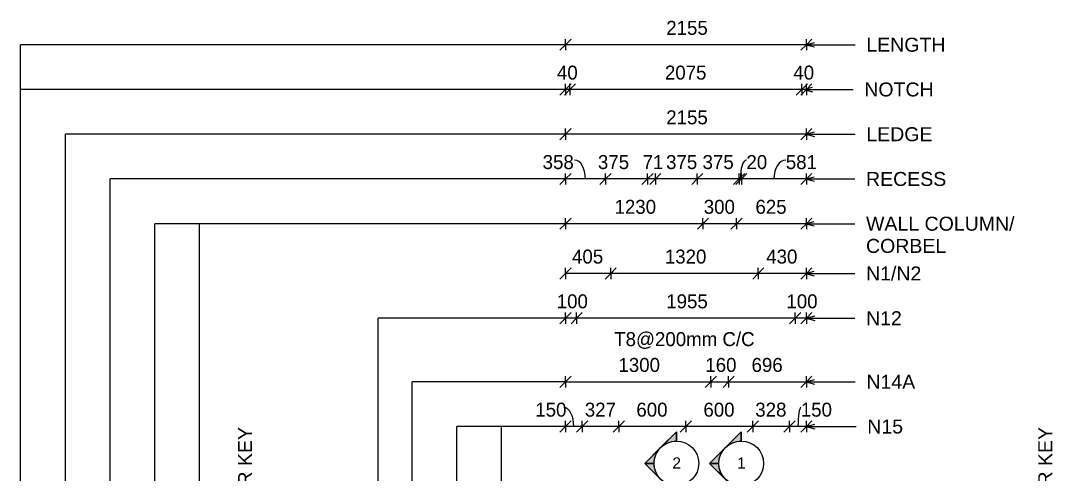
# Model space of a CAD drawing. Header units: millimetres. Extents: x 11044 to 27690, y -2714 to 8859.
# Drawn here: x 11259 to 20492, y 4813 to 8859 of the extents above; entities that cross this region are included whole.
import ezdxf

# ---------------------------------------------------------------- set-up
doc = ezdxf.new("R2010")
doc.units = ezdxf.units.MM
for name, color, linetype, lineweight in [('A-ANNO-DIMS', 211, 'Continuous', 9), ('A-ANNO-DIMS-50', 211, 'Continuous', 9), ('A-DETL-MBND', 5, 'Continuous', 18), ('G-ANNO-SYMB', 111, 'Continuous', 9), ('G-ANNO-TEXT', 231, 'Continuous', 9)]:
    doc.layers.add(name, color=color, linetype=linetype, lineweight=lineweight)
doc.styles.add('Arial', font='arial.ttf', dxfattribs={"height": 100})
doc.styles.add('Arial_1', font='arial.ttf', dxfattribs={"height": 125})
doc.styles.add('Nirmala UI Semilight', font='NirmalaS.ttf', dxfattribs={"height": 125})
doc.dimstyles.new('Arrow_Filled_-_2_5_NI_UI', dxfattribs={"dimscale": 304.8, "dimtxt": 130.920493, "dimasz": 0.328084, "dimexe": 0.164042, "dimexo": 0.0625, "dimgap": 0.164042, "dimtad": 1, "dimdec": 0, "dimzin": 0, "dimdsep": 46, "dimtxsty": 'Nirmala UI Semilight', "dimblk1": 'OBLIQUE', "dimblk2": 'OBLIQUE', "dimsah": 1, "dimcen": 0.09, "dimazin": 0, "dimtfac": 1, "dimtdec": 4, "dimtix": 1, "dimtmove": 0, "dimatfit": 3, "dimfxl": 0.164042, "dimfxlon": 1, "dimtvp": 1, "dimtolj": 1, "dimtzin": 0, "dimarcsym": 2})
doc.dimstyles.new('Arrow_Filled_-_2_5_NI_UI_1', dxfattribs={"dimscale": 304.8, "dimtxt": 130.920493, "dimasz": 0.328084, "dimexe": 0.164042, "dimexo": 0.0625, "dimgap": 0.164042, "dimtad": 1, "dimdec": 0, "dimzin": 0, "dimdsep": 46, "dimtxsty": 'Nirmala UI Semilight', "dimblk1": 'OBLIQUE', "dimblk2": 'OBLIQUE', "dimsah": 1, "dimcen": 0.09, "dimazin": 0, "dimtfac": 1, "dimtdec": 4, "dimtix": 1, "dimtmove": 1, "dimatfit": 3, "dimfxl": 0.164042, "dimfxlon": 1, "dimtvp": 1, "dimtolj": 1, "dimtzin": 0, "dimarcsym": 2})
doc.dimstyles.new('Arrow_Filled_-_2_5_NI_UI_2', dxfattribs={"dimscale": 304.8, "dimtxt": 130.920493, "dimasz": 0.328084, "dimexe": 0.164042, "dimexo": 0.0625, "dimgap": 0.164042, "dimtad": 1, "dimdec": 0, "dimzin": 0, "dimdsep": 46, "dimtxsty": 'Nirmala UI Semilight', "dimblk1": 'OBLIQUE', "dimblk2": 'OBLIQUE', "dimsah": 1, "dimcen": 0.09, "dimazin": 0, "dimtfac": 1, "dimtdec": 4, "dimtix": 1, "dimtmove": 2, "dimatfit": 3, "dimfxl": 0.164042, "dimfxlon": 1, "dimtvp": 1, "dimtolj": 1, "dimtzin": 0, "dimarcsym": 2})

# ---------------------------------------------------------------- blocks, each defined once
blk = doc.blocks.new('Detail View - M_Section Head - Filled SHOP DWG-1002450-Elevation Front')
at = {"layer": 'G-ANNO-SYMB'}
h = blk.add_hatch(color=256, dxfattribs=at)
edge = h.paths.add_edge_path()
edge.add_line((18291, 3755.6), (18373.8, 3755.6))
edge.add_arc((18573.8, 3755.6), 200, 180, 225)
edge.add_line((18432.4, 3614.2), (18291, 3755.6))
h = blk.add_hatch(color=256, dxfattribs=at)
edge = h.paths.add_edge_path()
edge.add_line((18856.7, 3755.6), (18715.2, 3614.2))
edge.add_arc((18573.8, 3755.6), 200, 315, 360)
edge.add_line((18773.8, 3755.6), (18856.7, 3755.6))
h = blk.add_hatch(color=256, dxfattribs=at)
edge = h.paths.add_edge_path()
edge.add_line((18573.8, 3472.8), (18432.4, 3614.2))
edge.add_arc((18573.8, 3755.6), 200, 225, 270)
edge.add_line((18573.8, 3555.6), (18573.8, 3472.8))
h = blk.add_hatch(color=256, dxfattribs=at)
edge = h.paths.add_edge_path()
edge.add_line((18573.8, 3472.8), (18573.8, 3555.6))
edge.add_arc((18573.8, 3755.6), 200, 270, 315)
edge.add_line((18715.2, 3614.2), (18573.8, 3472.8))
for p, q in [((18573.8, 3472.8), (18291, 3755.6)), ((18373.8, 3755.6), (18291, 3755.6)), ((18291, 3755.6), (18432.4, 3614.2)), ((18373.8, 3755.6), (18291, 3755.6)), ((18573.8, 3472.8), (18856.7, 3755.6)), ((18715.2, 3614.2), (18856.7, 3755.6)), ((18773.8, 3755.6), (18856.7, 3755.6)), ((18856.7, 3755.6), (18773.8, 3755.6)), ((18432.4, 3614.2), (18573.8, 3472.8)), ((18573.8, 3472.8), (18715.2, 3614.2)), ((18573.8, 3555.6), (18573.8, 3472.8)), ((18573.8, 3472.8), (18573.8, 3555.6))]:
    blk.add_line(p, q, dxfattribs=at)
for start, end in [(360, 180), (180, 360), (180, 225), (315, 0), (225, 270), (270, 315)]:
    blk.add_arc((18573.8, 3755.6), 200, start, end, dxfattribs=at)
blk = doc.blocks.new('DIMBLOCK5-Elevation Front')
at = {"layer": 'A-ANNO-DIMS-50'}
for p, q in [((18139.8, 5231.2), (18189.8, 5281.2)), ((18139.8, 5231.2), (18139.8, 5281.2)), ((18290.1, 5231.2), (18340.1, 5281.2)), ((18290.1, 5231.2), (18290.1, 5281.2)), ((18139.8, 5231.2), (18089.8, 5181.2)), ((18290.1, 5231.2), (18139.8, 5231.2)), ((18139.8, 5231.2), (18139.8, 5181.2)), ((18290.1, 5231.2), (18240.1, 5181.2)), ((18290.1, 5231.2), (18290.1, 5181.2))]:
    blk.add_line(p, q, dxfattribs=at)
blk.add_ellipse((18240.5, 5231.2), major_axis=(0, 169), ratio=0.151143, start_param=0, end_param=1.570796, dxfattribs=at)
at = {"layer": 'A-ANNO-DIMS-50', "color": 0, "insert": (18240.5, 5444.3), "char_height": 125, "width": 308.496, "attachment_point": 1, "line_spacing_factor": 1.142579, "style": 'Nirmala UI Semilight'}
blk.add_mtext('150', dxfattribs=at)
blk = doc.blocks.new('_Oblique')
at = {"color": 0, "linetype": 'ByBlock', "lineweight": -2}
blk.add_line((-0.5, -0.5), (0.5, 0.5), dxfattribs=at)
blk = doc.blocks.new('DIMBLOCK6-Elevation Front')
at = {"layer": 'A-ANNO-DIMS-50'}
for p, q in [((17811.6, 5231.2), (17861.6, 5281.2)), ((17811.6, 5231.2), (17811.6, 5281.2)), ((18139.8, 5231.2), (18189.8, 5281.2)), ((18139.8, 5231.2), (18139.8, 5281.2)), ((17811.6, 5231.2), (17761.6, 5181.2)), ((18139.8, 5231.2), (17811.6, 5231.2)), ((17811.6, 5231.2), (17811.6, 5181.2)), ((18139.8, 5231.2), (18089.8, 5181.2)), ((18139.8, 5231.2), (18139.8, 5181.2))]:
    blk.add_line(p, q, dxfattribs=at)
at = {"layer": 'A-ANNO-DIMS-50', "color": 0, "insert": (17832.9, 5444.3), "char_height": 125, "width": 342.774, "attachment_point": 1, "line_spacing_factor": 1.142579, "style": 'Nirmala UI Semilight'}
blk.add_mtext('328', dxfattribs=at)
blk = doc.blocks.new('DIMBLOCK7-Elevation Front')
at = {"layer": 'A-ANNO-DIMS-50'}
for p, q in [((17211.6, 5231.2), (17261.6, 5281.2)), ((17211.6, 5231.2), (17211.6, 5281.2)), ((17811.6, 5231.2), (17861.6, 5281.2)), ((17811.6, 5231.2), (17811.6, 5281.2)), ((17211.6, 5231.2), (17161.6, 5181.2)), ((17811.6, 5231.2), (17211.6, 5231.2)), ((17211.6, 5231.2), (17211.6, 5181.2)), ((17811.6, 5231.2), (17761.6, 5181.2)), ((17811.6, 5231.2), (17811.6, 5181.2))]:
    blk.add_line(p, q, dxfattribs=at)
at = {"layer": 'A-ANNO-DIMS-50', "color": 0, "insert": (17368.8, 5444.3), "char_height": 125, "width": 342.774, "attachment_point": 1, "line_spacing_factor": 1.142579, "style": 'Nirmala UI Semilight'}
blk.add_mtext('600', dxfattribs=at)
blk = doc.blocks.new('DIMBLOCK8-Elevation Front')
at = {"layer": 'A-ANNO-DIMS-50'}
for p, q in [((16611.6, 5231.2), (16661.6, 5281.2)), ((16611.6, 5231.2), (16611.6, 5281.2)), ((17211.6, 5231.2), (17261.6, 5281.2)), ((17211.6, 5231.2), (17211.6, 5281.2)), ((16611.6, 5231.2), (16561.6, 5181.2)), ((17211.6, 5231.2), (16611.6, 5231.2)), ((16611.6, 5231.2), (16611.6, 5181.2)), ((17211.6, 5231.2), (17161.6, 5181.2)), ((17211.6, 5231.2), (17211.6, 5181.2))]:
    blk.add_line(p, q, dxfattribs=at)
at = {"layer": 'A-ANNO-DIMS-50', "color": 0, "insert": (16768.8, 5444.3), "char_height": 125, "width": 342.774, "attachment_point": 1, "line_spacing_factor": 1.142579, "style": 'Nirmala UI Semilight'}
blk.add_mtext('600', dxfattribs=at)
blk = doc.blocks.new('DIMBLOCK9-Elevation Front')
at = {"layer": 'A-ANNO-DIMS-50'}
for p, q in [((16284.6, 5231.2), (16334.6, 5281.2)), ((16284.6, 5231.2), (16284.6, 5281.2)), ((16611.6, 5231.2), (16661.6, 5281.2)), ((16611.6, 5231.2), (16611.6, 5281.2)), ((16284.6, 5231.2), (16234.6, 5181.2)), ((16611.6, 5231.2), (16284.6, 5231.2)), ((16284.6, 5231.2), (16284.6, 5181.2)), ((16611.6, 5231.2), (16561.6, 5181.2)), ((16611.6, 5231.2), (16611.6, 5181.2))]:
    blk.add_line(p, q, dxfattribs=at)
at = {"layer": 'A-ANNO-DIMS-50', "color": 0, "insert": (16307.7, 5444.3), "char_height": 125, "width": 337.061, "attachment_point": 1, "line_spacing_factor": 1.142579, "style": 'Nirmala UI Semilight'}
blk.add_mtext('327', dxfattribs=at)
blk = doc.blocks.new('DIMBLOCK10-Elevation Front')
at = {"layer": 'A-ANNO-DIMS-50'}
for p, q in [((16134.6, 5231.2), (16184.6, 5281.2)), ((16134.6, 5231.2), (16134.6, 5281.2)), ((16284.6, 5231.2), (16334.6, 5281.2)), ((16284.6, 5231.2), (16284.6, 5281.2)), ((16134.6, 5231.2), (16084.6, 5181.2)), ((16284.6, 5231.2), (16134.6, 5231.2)), ((16134.6, 5231.2), (16134.6, 5181.2)), ((16284.6, 5231.2), (16234.6, 5181.2)), ((16284.6, 5231.2), (16284.6, 5181.2))]:
    blk.add_line(p, q, dxfattribs=at)
blk.add_ellipse((16121.3, 5231.2), major_axis=(0, 169), ratio=0.522434, start_param=4.712389, end_param=6.283185, dxfattribs=at)
at = {"layer": 'A-ANNO-DIMS-50', "color": 0, "insert": (15864.3, 5444.3), "char_height": 125, "width": 308.496, "attachment_point": 1, "line_spacing_factor": 1.142579, "style": 'Nirmala UI Semilight'}
blk.add_mtext('150', dxfattribs=at)
blk = doc.blocks.new('DIMBLOCK11-Elevation Front')
at = {"layer": 'A-ANNO-DIMS-50'}
for p, q in [((16134.6, 5631.2), (16184.6, 5681.2)), ((16134.6, 5631.2), (16134.6, 5681.2)), ((17434.6, 5631.2), (17484.6, 5681.2)), ((17434.6, 5631.2), (17434.6, 5681.2)), ((16134.6, 5631.2), (16084.6, 5581.2)), ((16134.6, 5631.2), (17434.6, 5631.2)), ((16134.6, 5631.2), (16134.6, 5581.2)), ((17434.6, 5631.2), (17384.6, 5581.2)), ((17434.6, 5631.2), (17434.6, 5581.2))]:
    blk.add_line(p, q, dxfattribs=at)
at = {"layer": 'A-ANNO-DIMS-50', "color": 0, "insert": (16608.5, 5844.3), "char_height": 125, "width": 422.754, "attachment_point": 1, "line_spacing_factor": 1.142579, "style": 'Nirmala UI Semilight'}
blk.add_mtext('1300', dxfattribs=at)
blk = doc.blocks.new('DIMBLOCK12-Elevation Front')
at = {"layer": 'A-ANNO-DIMS-50'}
for p, q in [((17434.6, 5631.2), (17484.6, 5681.2)), ((17434.6, 5631.2), (17434.6, 5681.2)), ((17594.6, 5631.2), (17644.6, 5681.2)), ((17594.6, 5631.2), (17594.6, 5681.2)), ((17434.6, 5631.2), (17384.6, 5581.2)), ((17434.6, 5631.2), (17594.6, 5631.2)), ((17434.6, 5631.2), (17434.6, 5581.2)), ((17594.6, 5631.2), (17544.6, 5581.2)), ((17594.6, 5631.2), (17594.6, 5581.2))]:
    blk.add_line(p, q, dxfattribs=at)
at = {"layer": 'A-ANNO-DIMS-50', "color": 0, "insert": (17386, 5844.3), "char_height": 125, "width": 308.496, "attachment_point": 1, "line_spacing_factor": 1.142579, "style": 'Nirmala UI Semilight'}
blk.add_mtext('160', dxfattribs=at)
blk = doc.blocks.new('DIMBLOCK13-Elevation Front')
at = {"layer": 'A-ANNO-DIMS-50'}
for p, q in [((17594.6, 5631.2), (17644.6, 5681.2)), ((17594.6, 5631.2), (17594.6, 5681.2)), ((18290.1, 5631.2), (18340.1, 5681.2)), ((18290.1, 5631.2), (18290.1, 5681.2)), ((17594.6, 5631.2), (17544.6, 5581.2)), ((17594.6, 5631.2), (18290.1, 5631.2)), ((17594.6, 5631.2), (17594.6, 5581.2)), ((18290.1, 5631.2), (18240.1, 5581.2)), ((18290.1, 5631.2), (18290.1, 5581.2))]:
    blk.add_line(p, q, dxfattribs=at)
at = {"layer": 'A-ANNO-DIMS-50', "color": 0, "insert": (17799.5, 5844.3), "char_height": 125, "width": 342.774, "attachment_point": 1, "line_spacing_factor": 1.142579, "style": 'Nirmala UI Semilight'}
blk.add_mtext('696', dxfattribs=at)
blk = doc.blocks.new('DIMBLOCK22-Elevation Front')
at = {"layer": 'A-ANNO-DIMS-50'}
for p, q in [((18190.1, 6199.8), (18140.1, 6149.8)), ((18190.1, 6199.8), (18240.1, 6249.8)), ((18190.1, 6199.8), (18190.1, 6249.8)), ((18290.1, 6199.8), (18190.1, 6199.8)), ((18190.1, 6199.8), (18190.1, 6149.8)), ((18290.1, 6199.8), (18240.1, 6149.8)), ((18290.1, 6199.8), (18340.1, 6249.8)), ((18290.1, 6199.8), (18290.1, 6249.8)), ((18290.1, 6199.8), (18290.1, 6149.8))]:
    blk.add_line(p, q, dxfattribs=at)
at = {"layer": 'A-ANNO-DIMS-50', "color": 0, "insert": (18111.5, 6412.9), "char_height": 125, "width": 308.496, "attachment_point": 1, "line_spacing_factor": 1.142579, "style": 'Nirmala UI Semilight'}
blk.add_mtext('100', dxfattribs=at)
blk = doc.blocks.new('DIMBLOCK23-Elevation Front')
at = {"layer": 'A-ANNO-DIMS-50'}
for p, q in [((16234.6, 6199.8), (16184.6, 6149.8)), ((16234.6, 6199.8), (16284.6, 6249.8)), ((16234.6, 6199.8), (16234.6, 6249.8)), ((18190.1, 6199.8), (16234.6, 6199.8)), ((16234.6, 6199.8), (16234.6, 6149.8)), ((18190.1, 6199.8), (18140.1, 6149.8)), ((18190.1, 6199.8), (18240.1, 6249.8)), ((18190.1, 6199.8), (18190.1, 6249.8)), ((18190.1, 6199.8), (18190.1, 6149.8))]:
    blk.add_line(p, q, dxfattribs=at)
at = {"layer": 'A-ANNO-DIMS-50', "color": 0, "char_height": 125, "attachment_point": 1, "line_spacing_factor": 1.142579, "style": 'Nirmala UI Semilight'}
for s, insert, width in [('1955', (17036.2, 6412.9), 422.754), ('T8@200mm C/C', (16570.8, 6074.9), 1539.625)]:
    blk.add_mtext(s, dxfattribs=dict(at, insert=insert, width=width))
blk = doc.blocks.new('DIMBLOCK24-Elevation Front')
at = {"layer": 'A-ANNO-DIMS-50'}
for p, q in [((16134.6, 6199.8), (16084.6, 6149.8)), ((16134.6, 6199.8), (16184.6, 6249.8)), ((16134.6, 6199.8), (16134.6, 6249.8)), ((16234.6, 6199.8), (16134.6, 6199.8)), ((16134.6, 6199.8), (16134.6, 6149.8)), ((16234.6, 6199.8), (16184.6, 6149.8)), ((16234.6, 6199.8), (16284.6, 6249.8)), ((16234.6, 6199.8), (16234.6, 6249.8)), ((16234.6, 6199.8), (16234.6, 6149.8))]:
    blk.add_line(p, q, dxfattribs=at)
at = {"layer": 'A-ANNO-DIMS-50', "color": 0, "insert": (16056.1, 6412.9), "char_height": 125, "width": 308.496, "attachment_point": 1, "line_spacing_factor": 1.142579, "style": 'Nirmala UI Semilight'}
blk.add_mtext('100', dxfattribs=at)
blk = doc.blocks.new('DIMBLOCK26-Elevation Front')
at = {"layer": 'A-ANNO-DIMS-50'}
for p, q in [((17860.1, 6599.8), (17910.1, 6649.8)), ((17860.1, 6599.8), (17860.1, 6649.8)), ((18290.1, 6599.8), (18340.1, 6649.8)), ((18290.1, 6599.8), (18290.1, 6649.8)), ((17860.1, 6599.8), (17810.1, 6549.8)), ((18290.1, 6599.8), (17860.1, 6599.8)), ((17860.1, 6599.8), (17860.1, 6549.8)), ((18290.1, 6599.8), (18240.1, 6549.8)), ((18290.1, 6599.8), (18290.1, 6549.8))]:
    blk.add_line(p, q, dxfattribs=at)
at = {"layer": 'A-ANNO-DIMS-50', "color": 0, "insert": (17931.1, 6812.9), "char_height": 125, "width": 345.63, "attachment_point": 1, "line_spacing_factor": 1.142579, "style": 'Nirmala UI Semilight'}
blk.add_mtext('430', dxfattribs=at)
blk = doc.blocks.new('DIMBLOCK27-Elevation Front')
at = {"layer": 'A-ANNO-DIMS-50'}
for p, q in [((16539.6, 6599.8), (16589.6, 6649.8)), ((16539.6, 6599.8), (16539.6, 6649.8)), ((17860.1, 6599.8), (17910.1, 6649.8)), ((17860.1, 6599.8), (17860.1, 6649.8)), ((16539.6, 6599.8), (16489.6, 6549.8)), ((17860.1, 6599.8), (16539.6, 6599.8)), ((16539.6, 6599.8), (16539.6, 6549.8)), ((17860.1, 6599.8), (17810.1, 6549.8)), ((17860.1, 6599.8), (17860.1, 6549.8))]:
    blk.add_line(p, q, dxfattribs=at)
at = {"layer": 'A-ANNO-DIMS-50', "color": 0, "insert": (17023.7, 6812.9), "char_height": 125, "width": 422.754, "attachment_point": 1, "line_spacing_factor": 1.142579, "style": 'Nirmala UI Semilight'}
blk.add_mtext('1320', dxfattribs=at)
blk = doc.blocks.new('DIMBLOCK28-Elevation Front')
at = {"layer": 'A-ANNO-DIMS-50'}
for p, q in [((16134.6, 6599.8), (16184.6, 6649.8)), ((16134.6, 6599.8), (16134.6, 6649.8)), ((16539.6, 6599.8), (16589.6, 6649.8)), ((16539.6, 6599.8), (16539.6, 6649.8)), ((16134.6, 6599.8), (16084.6, 6549.8)), ((16539.6, 6599.8), (16134.6, 6599.8)), ((16134.6, 6599.8), (16134.6, 6549.8)), ((16539.6, 6599.8), (16489.6, 6549.8)), ((16539.6, 6599.8), (16539.6, 6549.8))]:
    blk.add_line(p, q, dxfattribs=at)
at = {"layer": 'A-ANNO-DIMS-50', "color": 0, "insert": (16193.1, 6812.9), "char_height": 125, "width": 345.63, "attachment_point": 1, "line_spacing_factor": 1.142579, "style": 'Nirmala UI Semilight'}
blk.add_mtext('405', dxfattribs=at)
blk = doc.blocks.new('DIMBLOCK29-Elevation Front')
at = {"layer": 'A-ANNO-DIMS-50'}
for p, q in [((17664.8, 7044.5), (17614.8, 6994.5)), ((17664.8, 7044.5), (17714.8, 7094.5)), ((17664.8, 7044.5), (17664.8, 7094.5)), ((18290.1, 7044.5), (17664.8, 7044.5)), ((17664.8, 7044.5), (17664.8, 6994.5)), ((18290.1, 7044.5), (18240.1, 6994.5)), ((18290.1, 7044.5), (18340.1, 7094.5)), ((18290.1, 7044.5), (18290.1, 7094.5)), ((18290.1, 7044.5), (18290.1, 6994.5))]:
    blk.add_line(p, q, dxfattribs=at)
at = {"layer": 'A-ANNO-DIMS-50', "color": 0, "insert": (17834.6, 7257.6), "char_height": 125, "width": 342.774, "attachment_point": 1, "line_spacing_factor": 1.142579, "style": 'Nirmala UI Semilight'}
blk.add_mtext('625', dxfattribs=at)
blk = doc.blocks.new('DIMBLOCK30-Elevation Front')
at = {"layer": 'A-ANNO-DIMS-50'}
for p, q in [((17364.6, 7044.5), (17314.6, 6994.5)), ((17364.6, 7044.5), (17414.6, 7094.5)), ((17364.6, 7044.5), (17364.6, 7094.5)), ((17664.8, 7044.5), (17364.6, 7044.5)), ((17364.6, 7044.5), (17364.6, 6994.5)), ((17664.8, 7044.5), (17614.8, 6994.5)), ((17664.8, 7044.5), (17714.8, 7094.5)), ((17664.8, 7044.5), (17664.8, 7094.5)), ((17664.8, 7044.5), (17664.8, 6994.5))]:
    blk.add_line(p, q, dxfattribs=at)
at = {"layer": 'A-ANNO-DIMS-50', "color": 0, "insert": (17371.9, 7257.6), "char_height": 125, "width": 342.774, "attachment_point": 1, "line_spacing_factor": 1.142579, "style": 'Nirmala UI Semilight'}
blk.add_mtext('300', dxfattribs=at)
blk = doc.blocks.new('DIMBLOCK31-Elevation Front')
at = {"layer": 'A-ANNO-DIMS-50'}
for p, q in [((16134.6, 7044.5), (16084.6, 6994.5)), ((16134.6, 7044.5), (16184.6, 7094.5)), ((16134.6, 7044.5), (16134.6, 7094.5)), ((17364.6, 7044.5), (16134.6, 7044.5)), ((16134.6, 7044.5), (16134.6, 6994.5)), ((17364.6, 7044.5), (17314.6, 6994.5)), ((17364.6, 7044.5), (17414.6, 7094.5)), ((17364.6, 7044.5), (17364.6, 7094.5)), ((17364.6, 7044.5), (17364.6, 6994.5))]:
    blk.add_line(p, q, dxfattribs=at)
at = {"layer": 'A-ANNO-DIMS-50', "color": 0, "insert": (16573.5, 7257.6), "char_height": 125, "width": 422.754, "attachment_point": 1, "line_spacing_factor": 1.142579, "style": 'Nirmala UI Semilight'}
blk.add_mtext('1230', dxfattribs=at)
blk = doc.blocks.new('DIMBLOCK32-Elevation Front')
at = {"layer": 'A-ANNO-DIMS-50'}
for p, q in [((17708.7, 7444.5), (17758.7, 7494.5)), ((17708.7, 7444.5), (17708.7, 7494.5)), ((18290.1, 7444.5), (18340.1, 7494.5)), ((18290.1, 7444.5), (18290.1, 7494.5)), ((17708.7, 7444.5), (17658.7, 7394.5)), ((18290.1, 7444.5), (17708.7, 7444.5)), ((17708.7, 7444.5), (17708.7, 7394.5)), ((18290.1, 7444.5), (18240.1, 7394.5)), ((18290.1, 7444.5), (18290.1, 7394.5))]:
    blk.add_line(p, q, dxfattribs=at)
blk.add_ellipse((18106.2, 7444.5), major_axis=(0, 169), ratio=0.631945, start_param=0, end_param=1.570796, dxfattribs=at)
at = {"layer": 'A-ANNO-DIMS-50', "color": 0, "insert": (18106.2, 7657.6), "char_height": 125, "width": 308.496, "attachment_point": 1, "line_spacing_factor": 1.142579, "style": 'Nirmala UI Semilight'}
blk.add_mtext('581', dxfattribs=at)
blk = doc.blocks.new('DIMBLOCK33-Elevation Front')
at = {"layer": 'A-ANNO-DIMS-50'}
for p, q in [((17689.1, 7444.5), (17739.1, 7494.5)), ((17689.1, 7444.5), (17689.1, 7494.5)), ((17708.7, 7444.5), (17758.7, 7494.5)), ((17708.7, 7444.5), (17708.7, 7494.5)), ((17689.1, 7444.5), (17639.1, 7394.5)), ((17708.7, 7444.5), (17658.7, 7394.5)), ((17708.7, 7444.5), (17689.1, 7444.5)), ((17689.1, 7444.5), (17689.1, 7394.5)), ((17708.7, 7444.5), (17708.7, 7394.5))]:
    blk.add_line(p, q, dxfattribs=at)
blk.add_ellipse((17753.7, 7444.5), major_axis=(0, 169), ratio=0.324492, start_param=0, end_param=1.570796, dxfattribs=at)
at = {"layer": 'A-ANNO-DIMS-50', "color": 0, "insert": (17753.7, 7657.6), "char_height": 125, "width": 228.516, "attachment_point": 1, "line_spacing_factor": 1.142579, "style": 'Nirmala UI Semilight'}
blk.add_mtext('20', dxfattribs=at)
blk = doc.blocks.new('DIMBLOCK34-Elevation Front')
at = {"layer": 'A-ANNO-DIMS-50'}
for p, q in [((17314.1, 7444.5), (17364.1, 7494.5)), ((17314.1, 7444.5), (17314.1, 7494.5)), ((17689.1, 7444.5), (17739.1, 7494.5)), ((17689.1, 7444.5), (17689.1, 7494.5)), ((17314.1, 7444.5), (17264.1, 7394.5)), ((17689.1, 7444.5), (17314.1, 7444.5)), ((17314.1, 7444.5), (17314.1, 7394.5)), ((17689.1, 7444.5), (17639.1, 7394.5)), ((17689.1, 7444.5), (17689.1, 7394.5))]:
    blk.add_line(p, q, dxfattribs=at)
at = {"layer": 'A-ANNO-DIMS-50', "color": 0, "insert": (17361.1, 7657.6), "char_height": 125, "width": 337.061, "attachment_point": 1, "line_spacing_factor": 1.142579, "style": 'Nirmala UI Semilight'}
blk.add_mtext('375', dxfattribs=at)
blk = doc.blocks.new('DIMBLOCK35-Elevation Front')
at = {"layer": 'A-ANNO-DIMS-50'}
for p, q in [((16939.1, 7444.5), (16989.1, 7494.5)), ((16939.1, 7444.5), (16939.1, 7494.5)), ((17314.1, 7444.5), (17364.1, 7494.5)), ((17314.1, 7444.5), (17314.1, 7494.5)), ((16939.1, 7444.5), (16889.1, 7394.5)), ((17314.1, 7444.5), (16939.1, 7444.5)), ((16939.1, 7444.5), (16939.1, 7394.5)), ((17314.1, 7444.5), (17264.1, 7394.5)), ((17314.1, 7444.5), (17314.1, 7394.5))]:
    blk.add_line(p, q, dxfattribs=at)
at = {"layer": 'A-ANNO-DIMS-50', "color": 0, "insert": (17034.8, 7657.6), "char_height": 125, "width": 337.061, "attachment_point": 1, "line_spacing_factor": 1.142579, "style": 'Nirmala UI Semilight'}
blk.add_mtext('375', dxfattribs=at)
blk = doc.blocks.new('DIMBLOCK36-Elevation Front')
at = {"layer": 'A-ANNO-DIMS-50'}
for p, q in [((16868, 7444.5), (16918, 7494.5)), ((16868, 7444.5), (16868, 7494.5)), ((16939.1, 7444.5), (16989.1, 7494.5)), ((16939.1, 7444.5), (16939.1, 7494.5)), ((16868, 7444.5), (16818, 7394.5)), ((16939.1, 7444.5), (16868, 7444.5)), ((16868, 7444.5), (16868, 7394.5)), ((16939.1, 7444.5), (16889.1, 7394.5)), ((16939.1, 7444.5), (16939.1, 7394.5))]:
    blk.add_line(p, q, dxfattribs=at)
at = {"layer": 'A-ANNO-DIMS-50', "color": 0, "insert": (16825, 7657.6), "char_height": 125, "width": 188.526, "attachment_point": 1, "line_spacing_factor": 1.142579, "style": 'Nirmala UI Semilight'}
blk.add_mtext('71', dxfattribs=at)
blk = doc.blocks.new('DIMBLOCK37-Elevation Front')
at = {"layer": 'A-ANNO-DIMS-50'}
for p, q in [((16493, 7444.5), (16543, 7494.5)), ((16493, 7444.5), (16493, 7494.5)), ((16868, 7444.5), (16918, 7494.5)), ((16868, 7444.5), (16868, 7494.5)), ((16493, 7444.5), (16443, 7394.5)), ((16868, 7444.5), (16493, 7444.5)), ((16493, 7444.5), (16493, 7394.5)), ((16868, 7444.5), (16818, 7394.5)), ((16868, 7444.5), (16868, 7394.5))]:
    blk.add_line(p, q, dxfattribs=at)
at = {"layer": 'A-ANNO-DIMS-50', "color": 0, "insert": (16425, 7657.6), "char_height": 125, "width": 337.061, "attachment_point": 1, "line_spacing_factor": 1.142579, "style": 'Nirmala UI Semilight'}
blk.add_mtext('375', dxfattribs=at)
blk = doc.blocks.new('DIMBLOCK38-Elevation Front')
at = {"layer": 'A-ANNO-DIMS-50'}
for p, q in [((16134.6, 7444.5), (16184.6, 7494.5)), ((16134.6, 7444.5), (16134.6, 7494.5)), ((16493, 7444.5), (16543, 7494.5)), ((16493, 7444.5), (16493, 7494.5)), ((16134.6, 7444.5), (16084.6, 7394.5)), ((16493, 7444.5), (16134.6, 7444.5)), ((16134.6, 7444.5), (16134.6, 7394.5)), ((16493, 7444.5), (16443, 7394.5)), ((16493, 7444.5), (16493, 7394.5))]:
    blk.add_line(p, q, dxfattribs=at)
blk.add_ellipse((16215.9, 7444.5), major_axis=(0, 169), ratio=0.579661, start_param=4.712389, end_param=6.283185, dxfattribs=at)
at = {"layer": 'A-ANNO-DIMS-50', "color": 0, "insert": (15930.2, 7657.6), "char_height": 125, "width": 342.774, "attachment_point": 1, "line_spacing_factor": 1.142579, "style": 'Nirmala UI Semilight'}
blk.add_mtext('358', dxfattribs=at)
blk = doc.blocks.new('DIMBLOCK39-Elevation Front')
at = {"layer": 'A-ANNO-DIMS-50'}
for p, q in [((18250.1, 8244.5), (18200.1, 8194.5)), ((18290.1, 8244.5), (18240.1, 8194.5)), ((18250.1, 8244.5), (18300.1, 8294.5)), ((18250.1, 8244.5), (18250.1, 8294.5)), ((18290.1, 8244.5), (18250.1, 8244.5)), ((18250.1, 8244.5), (18250.1, 8194.5)), ((18290.1, 8244.5), (18340.1, 8294.5)), ((18290.1, 8244.5), (18290.1, 8294.5)), ((18290.1, 8244.5), (18290.1, 8194.5))]:
    blk.add_line(p, q, dxfattribs=at)
at = {"layer": 'A-ANNO-DIMS-50', "color": 0, "insert": (18173.7, 8457.6), "char_height": 125, "width": 231.372, "attachment_point": 1, "line_spacing_factor": 1.142579, "style": 'Nirmala UI Semilight'}
blk.add_mtext('40', dxfattribs=at)
blk = doc.blocks.new('DIMBLOCK40-Elevation Front')
at = {"layer": 'A-ANNO-DIMS-50'}
for p, q in [((16174.6, 8244.5), (16124.6, 8194.5)), ((16174.6, 8244.5), (16224.6, 8294.5)), ((16174.6, 8244.5), (16174.6, 8294.5)), ((18250.1, 8244.5), (16174.6, 8244.5)), ((16174.6, 8244.5), (16174.6, 8194.5)), ((18250.1, 8244.5), (18200.1, 8194.5)), ((18250.1, 8244.5), (18300.1, 8294.5)), ((18250.1, 8244.5), (18250.1, 8294.5)), ((18250.1, 8244.5), (18250.1, 8194.5))]:
    blk.add_line(p, q, dxfattribs=at)
at = {"layer": 'A-ANNO-DIMS-50', "color": 0, "insert": (17024.3, 8457.6), "char_height": 125, "width": 451.319, "attachment_point": 1, "line_spacing_factor": 1.142579, "style": 'Nirmala UI Semilight'}
blk.add_mtext('2075', dxfattribs=at)
blk = doc.blocks.new('DIMBLOCK41-Elevation Front')
at = {"layer": 'A-ANNO-DIMS-50'}
for p, q in [((16134.6, 8244.5), (16084.6, 8194.5)), ((16174.6, 8244.5), (16124.6, 8194.5)), ((16134.6, 8244.5), (16184.6, 8294.5)), ((16134.6, 8244.5), (16134.6, 8294.5)), ((16174.6, 8244.5), (16134.6, 8244.5)), ((16134.6, 8244.5), (16134.6, 8194.5)), ((16174.6, 8244.5), (16224.6, 8294.5)), ((16174.6, 8244.5), (16174.6, 8294.5)), ((16174.6, 8244.5), (16174.6, 8194.5))]:
    blk.add_line(p, q, dxfattribs=at)
at = {"layer": 'A-ANNO-DIMS-50', "color": 0, "insert": (16058.2, 8457.6), "char_height": 125, "width": 231.372, "attachment_point": 1, "line_spacing_factor": 1.142579, "style": 'Nirmala UI Semilight'}
blk.add_mtext('40', dxfattribs=at)
blk = doc.blocks.new('DIMBLOCK42-Elevation Front')
at = {"layer": 'A-ANNO-DIMS-50'}
for p, q in [((16134.6, 7844.5), (16184.6, 7894.5)), ((16134.6, 7844.5), (16134.6, 7894.5)), ((18290.1, 7844.5), (18340.1, 7894.5)), ((18290.1, 7844.5), (18290.1, 7894.5)), ((16134.6, 7844.5), (16084.6, 7794.5)), ((18290.1, 7844.5), (16134.6, 7844.5)), ((16134.6, 7844.5), (16134.6, 7794.5)), ((18290.1, 7844.5), (18240.1, 7794.5)), ((18290.1, 7844.5), (18290.1, 7794.5))]:
    blk.add_line(p, q, dxfattribs=at)
at = {"layer": 'A-ANNO-DIMS-50', "color": 0, "insert": (17036.2, 8057.6), "char_height": 125, "width": 422.754, "attachment_point": 1, "line_spacing_factor": 1.142579, "style": 'Nirmala UI Semilight'}
blk.add_mtext('2155', dxfattribs=at)
blk = doc.blocks.new('DIMBLOCK76-Elevation Front')
at = {"layer": 'A-ANNO-DIMS-50'}
for p, q in [((16134.6, 8644.5), (16184.6, 8694.5)), ((16134.6, 8644.5), (16134.6, 8694.5)), ((18290.1, 8644.5), (18340.1, 8694.5)), ((18290.1, 8644.5), (18290.1, 8694.5)), ((16134.6, 8644.5), (16084.6, 8594.5)), ((18290.1, 8644.5), (16134.6, 8644.5)), ((16134.6, 8644.5), (16134.6, 8594.5)), ((18290.1, 8644.5), (18240.1, 8594.5)), ((18290.1, 8644.5), (18290.1, 8594.5))]:
    blk.add_line(p, q, dxfattribs=at)
at = {"layer": 'A-ANNO-DIMS-50', "color": 0, "insert": (17036.2, 8857.6), "char_height": 125, "width": 422.754, "attachment_point": 1, "line_spacing_factor": 1.142579, "style": 'Nirmala UI Semilight'}
blk.add_mtext('2155', dxfattribs=at)

msp = doc.modelspace()

# ---------------------------------------------------------------- linework, layer by layer
at = {"layer": 'A-DETL-MBND'}
for p, q in [((11259.1, 3700), (11259.1, 8644.5)), ((16134.6, 8644.5), (11259.1, 8644.5)), ((16134.6, 8244.5), (11259.1, 8244.5)), ((11659.1, 3700), (11659.1, 7844.5)), ((16134.6, 7844.5), (11659.1, 7844.5)), ((12059.1, 3700), (12059.1, 7444.5)), ((16134.6, 7444.5), (12059.1, 7444.5)), ((12459.1, 3700), (12459.1, 7044.5)), ((16134.6, 7044.5), (12459.1, 7044.5)), ((12859.1, 3700), (12859.1, 7044.5)), ((14459.1, 3700), (14459.1, 6199.8)), ((16134.6, 6199.8), (14459.1, 6199.8)), ((14761.6, 3700), (14761.6, 5631.2)), ((16134.6, 5631.2), (14761.6, 5631.2)), ((15161.6, 4720), (15161.6, 5231.2)), ((16134.6, 5231.2), (15161.6, 5231.2)), ((15561.6, 4720), (15561.6, 5231.2))]:
    msp.add_line(p, q, dxfattribs=at)
at = {"layer": 'G-ANNO-TEXT', "color": 7}
for p, q in [((18288, 8644.3), (18363, 8664.4)), ((18288, 8644.3), (18363, 8624.2)), ((18288, 8644.3), (18726.8, 8644.3)), ((18269.6, 8244.5), (18344.6, 8264.6)), ((18269.6, 8244.5), (18344.6, 8224.4)), ((18269.6, 8244.5), (18708.5, 8244.5)), ((18288, 7844.3), (18363, 7864.4)), ((18288, 7844.3), (18363, 7824.2)), ((18288, 7844.3), (18726.8, 7844.3)), ((18285.2, 7444.3), (18360.2, 7464.4)), ((18285.2, 7444.3), (18360.2, 7424.2)), ((18285.2, 7444.3), (18724, 7444.3)), ((18285.2, 7044.3), (18360.2, 7064.4)), ((18285.2, 7044.3), (18360.2, 7024.2)), ((18285.2, 7044.3), (18724, 7044.3)), ((18285.2, 6599.3), (18360.2, 6619.4)), ((18285.2, 6599.3), (18360.2, 6579.2)), ((18285.2, 6599.3), (18724, 6599.3)), ((18289.6, 6199.3), (18364.6, 6219.4)), ((18289.6, 6199.3), (18364.6, 6179.2)), ((18289.6, 6199.3), (18724, 6199.3)), ((18288.7, 5631.2), (18363.7, 5651.3)), ((18288.7, 5631.2), (18363.7, 5611.1)), ((18288.7, 5631.2), (18727.6, 5631.2)), ((18289.6, 5231.2), (18364.6, 5251.3)), ((18289.6, 5231.2), (18364.6, 5211.1)), ((18289.6, 5231.2), (18735.1, 5231.2))]:
    msp.add_line(p, q, dxfattribs=at)

# ---------------------------------------------------------------- block references
at = {"layer": 'G-ANNO-SYMB', "extrusion": (0, 0, -1), "rotation": 90.00000000000038}
for p in [(-13371.7, -13672.5), (-13951.7, -13672.5)]:
    msp.add_blockref('Detail View - M_Section Head - Filled SHOP DWG-1002450-Elevation Front', p, dxfattribs=at)

# ---------------------------------------------------------------- texts
at = {"layer": 'G-ANNO-SYMB', "char_height": 100, "width": 96.202, "attachment_point": 1, "style": 'Arial'}
for s, insert in [('2', (17090.6, 4955.1)), ('1', (17670.6, 4955.1))]:
    msp.add_mtext(s, dxfattribs=dict(at, insert=insert))
at = {"layer": 'G-ANNO-TEXT', "color": 7, "char_height": 125, "attachment_point": 1, "style": 'Arial_1'}
for s, insert, width, rotation in [('LENGTH', (18826.8, 8706.8), 857.806, 0.0006), ('NOTCH', (18808.5, 8307), 753.586, 0.0006), ('LEDGE', (18826.8, 7906.8), 713.502, 0.0006), ('RECESS', (18824, 7506.8), 865.822, 0.0006), ('WALL COLUMN/', (18824, 7106.8), 1611.392, 0.0006), ('CORBEL', (18824, 6908.3), 865.822, 0.0006), ('N1/N2', (18824, 6661.8), 597.257, 0.0006), ('N12', (18824, 6261.8), 384.81, 0.0006), ('N14A', (18827.6, 5693.7), 525.105, 0.0006), ('N15', (18835.1, 5293.7), 384.81, 0.0006), ('SHEAR KEY', (13204.8, 4227.5), 1206.54, 90), ('SHEAR KEY', (20364.8, 4227.5), 1206.54, 90)]:
    msp.add_mtext(s, dxfattribs=dict(at, insert=insert, width=width, rotation=rotation))

# ---------------------------------------------------------------- dimensions: what is measured, and where the dimension line sits
at = {"layer": 'A-ANNO-DIMS'}
for base, p1, p2, override, picture, middle in [((16134.6378, 8644.5084), (18290.0695, 8594.5084), (16134.6378, 8594.5084), {"dimpost": '<>', "dimfxl": 2155.431731}, 'DIMBLOCK76-Elevation Front', (17212.3536, 8759.4491)), ((16134.6, 8244.5), (16174.6, 8194.5), (16134.6, 8194.5), {"dimpost": '<>', "dimfxl": 40}, 'DIMBLOCK41-Elevation Front', (16154.6, 8359.1)), ((16174.6378, 8244.5084), (18250.0695, 8194.5084), (16174.6378, 8194.5084), {"dimpost": '<>', "dimfxl": 2075.431731}, 'DIMBLOCK40-Elevation Front', (17212.3536, 8359.1004)), ((18250.1, 8244.5), (18290.1, 8194.5), (18250.1, 8194.5), {"dimpost": '<>', "dimfxl": 40}, 'DIMBLOCK39-Elevation Front', (18270.1, 8359.1)), ((16134.6378, 7844.5084), (18290.0695, 7794.5084), (16134.6378, 7794.5084), {"dimpost": '<>', "dimfxl": 2155.431731}, 'DIMBLOCK42-Elevation Front', (17212.3536, 7959.4491)), ((16868, 7444.5), (16939.1, 7394.5), (16868, 7394.5), {"dimpost": '<>', "dimfxl": 71.029428}, 'DIMBLOCK36-Elevation Front', (16903.6, 7558.4)), ((17314.1, 7444.5), (17689.1, 7394.5), (17314.1, 7394.5), {"dimpost": '<>', "dimfxl": 375}, 'DIMBLOCK34-Elevation Front', (17501.6, 7559.1)), ((16134.6, 7044.5), (17364.6, 6994.5), (16134.6, 6994.5), {"dimpost": '<>', "dimfxl": 1229.931731}, 'DIMBLOCK31-Elevation Front', (16749.6, 7159.5)), ((17364.6, 7044.5), (17664.8, 6994.5), (17364.6, 6994.5), {"dimpost": '<>', "dimfxl": 300.215714}, 'DIMBLOCK30-Elevation Front', (17514.7, 7159.1)), ((17664.8, 7044.5), (18290.1, 6994.5), (17664.8, 6994.5), {"dimpost": '<>', "dimfxl": 625.284286}, 'DIMBLOCK29-Elevation Front', (17977.4, 7159.1)), ((16134.6, 6599.8), (16539.6, 6549.8), (16134.6, 6549.8), {"dimpost": '<>', "dimfxl": 404.997957}, 'DIMBLOCK28-Elevation Front', (16337.1, 6714.4)), ((16539.6357, 6599.8382), (17860.0715, 6549.8382), (16539.6357, 6549.8382), {"dimpost": '<>', "dimfxl": 1320.435817}, 'DIMBLOCK27-Elevation Front', (17199.8536, 6714.8225)), ((17860.1, 6599.8), (18290.1, 6549.8), (17860.1, 6549.8), {"dimpost": '<>', "dimfxl": 429.997957}, 'DIMBLOCK26-Elevation Front', (18075.1, 6714.5)), ((16134.6, 6199.8), (16234.6, 6149.8), (16134.6, 6149.8), {"dimpost": '<>', "dimfxl": 99.997957}, 'DIMBLOCK24-Elevation Front', (16184.6, 6314.8)), ((18190.1, 6199.8), (18290.1, 6149.8), (18190.1, 6149.8), {"dimpost": '<>', "dimfxl": 100}, 'DIMBLOCK22-Elevation Front', (18240.1, 6314.8)), ((17434.6, 5631.2), (16134.6, 5581.2), (17434.6, 5581.2), {"dimpost": '<>', "dimfxl": 1299.931731}, 'DIMBLOCK11-Elevation Front', (16784.6, 5746.2)), ((17594.6, 5631.2), (17434.6, 5581.2), (17594.6, 5581.2), {"dimpost": '<>', "dimfxl": 160}, 'DIMBLOCK12-Elevation Front', (17514.6, 5746.2)), ((18290.0694978, 5631.1672845), (17594.5694978, 5581.1672845), (18290.0694978, 5581.1672845), {"dimpost": '<>', "dimfxl": 695.5}, 'DIMBLOCK13-Elevation Front', (17942.3194978, 5745.8029192)), ((16284.6, 5231.2), (16611.6, 5181.2), (16284.6, 5181.2), {"dimpost": '<>', "dimfxl": 327}, 'DIMBLOCK9-Elevation Front', (16448.1, 5345.8)), ((16611.6, 5231.2), (17211.6, 5181.2), (16611.6, 5181.2), {"dimpost": '<>', "dimfxl": 600}, 'DIMBLOCK8-Elevation Front', (16911.6, 5345.8)), ((17211.6, 5231.2), (17811.6, 5181.2), (17211.6, 5181.2), {"dimpost": '<>', "dimfxl": 600}, 'DIMBLOCK7-Elevation Front', (17511.6, 5345.8)), ((17811.6, 5231.2), (18139.8, 5181.2), (17811.6, 5181.2), {"dimpost": '<>', "dimfxl": 328.160336}, 'DIMBLOCK6-Elevation Front', (17975.7, 5345.8))]:
    dim = msp.add_linear_dim(base=base, p1=p1, p2=p2, dimstyle='Arrow_Filled_-_2_5_NI_UI', override=override, dxfattribs=at)
    dim.commit()
    dim.dimension.update_dxf_attribs({"geometry": picture, "text_midpoint": middle})
for base, p1, p2, dimstyle, override, picture, middle in [((16134.6, 7444.5), (16493, 7394.5), (16134.6, 7394.5), 'Arrow_Filled_-_2_5_NI_UI_1', {"dimpost": '<>', "dimfxl": 358.41167}, 'DIMBLOCK38-Elevation Front', (16101.6, 7574.3)), ((16493, 7444.5), (16868, 7394.5), (16493, 7394.5), 'Arrow_Filled_-_2_5_NI_UI_2', {"dimpost": '<>', "dimfxl": 375}, 'DIMBLOCK37-Elevation Front', (16593.5, 7574.3)), ((16939.1, 7444.5), (17314.1, 7394.5), (16939.1, 7394.5), 'Arrow_Filled_-_2_5_NI_UI_2', {"dimpost": '<>', "dimfxl": 375}, 'DIMBLOCK35-Elevation Front', (17203.3, 7574.3)), ((17689.1, 7444.5), (17708.7, 7394.5), (17689.1, 7394.5), 'Arrow_Filled_-_2_5_NI_UI_1', {"dimpost": '<>', "dimfxl": 19.610856}, 'DIMBLOCK33-Elevation Front', (17868, 7574.3)), ((17708.7, 7444.5), (18290.1, 7394.5), (17708.7, 7394.5), 'Arrow_Filled_-_2_5_NI_UI_1', {"dimpost": '<>', "dimfxl": 581.379777}, 'DIMBLOCK32-Elevation Front', (18260.4, 7574.3)), ((16134.6, 5231.2), (16284.6, 5181.2), (16134.6, 5181.2), 'Arrow_Filled_-_2_5_NI_UI_1', {"dimpost": '<>', "dimfxl": 149.997957}, 'DIMBLOCK10-Elevation Front', (16018.5, 5360.9)), ((18139.8, 5231.2), (18290.1, 5181.2), (18139.8, 5181.2), 'Arrow_Filled_-_2_5_NI_UI_1', {"dimpost": '<>', "dimfxl": 150.273437}, 'DIMBLOCK5-Elevation Front', (18394.7, 5360.9))]:
    dim = msp.add_linear_dim(base=base, p1=p1, p2=p2, dimstyle=dimstyle, override=override, dxfattribs=at)
    dim.commit()
    dim.dimension.update_dxf_attribs({"geometry": picture, "text_midpoint": middle, "dimtype": 160})
dim = msp.add_linear_dim(base=(16234.6357, 6199.8382), p1=(18190.0695, 6149.8382), p2=(16234.6357, 6149.8382), text='<>\\XT8@200mm C/C', dimstyle='Arrow_Filled_-_2_5_NI_UI', override={"dimpost": '<>', "dimfxl": 1955.433774}, dxfattribs=at)
dim.commit()
dim.dimension.update_dxf_attribs({"geometry": 'DIMBLOCK23-Elevation Front', "text_midpoint": (17212.3526, 6199.8382)})

doc.saveas('drawing.dxf')
